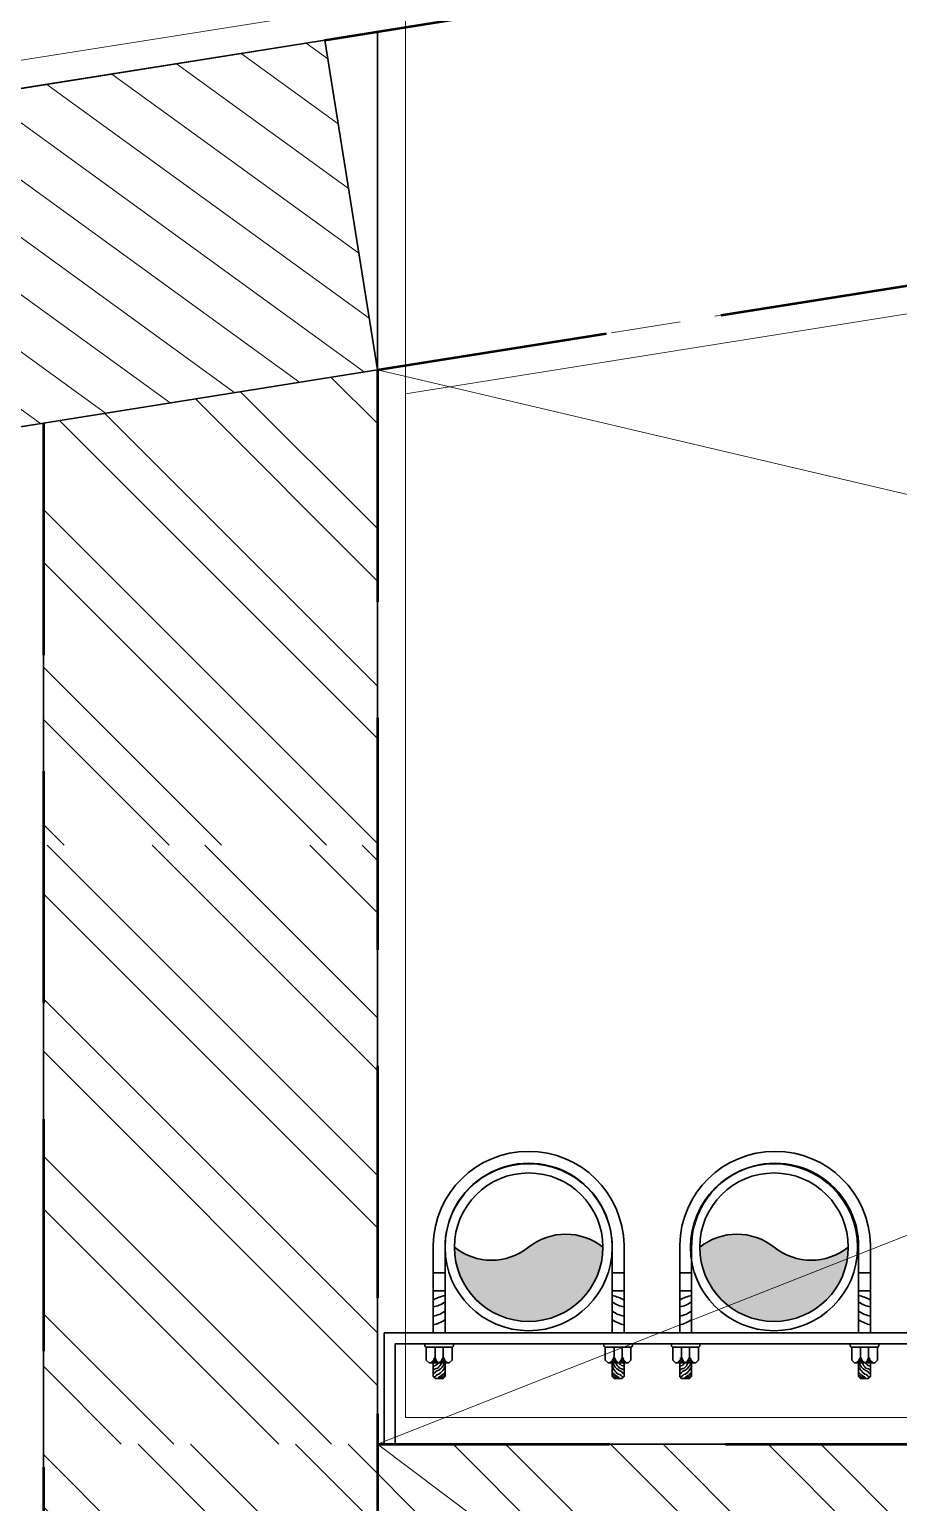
# Model space of a CAD drawing. Header units: inches. Extents: x -190799 to -189704, y -49100 to -46985.
# Drawn here: x -190244.49 to -190221.08, y -47127.94 to -47088.25 of the extents above; entities that cross this region are included whole.
import ezdxf

# ---------------------------------------------------------------- set-up
doc = ezdxf.new("R2010")
doc.units = ezdxf.units.IN
doc.header["$LTSCALE"] = 25
doc.header["$MEASUREMENT"] = 0
doc.linetypes.add('DASHED2', pattern=[0.375, 0.25, -0.125])
doc.layers.get('0').update_dxf_attribs({"lineweight": 0})
for name, color, linetype, lineweight in [('COLUMN', 1, 'Continuous', 30), ('COLUMNHATCH', 8, 'Continuous', 0), ('cross', 1, 'Continuous', 13), ('CWS', 180, 'Continuous', 18), ('elevation', 6, 'Continuous', 9), ('hidden', 7, 'DASHED2', 5), ('PLASTER LINE', 1, 'Continuous', 5), ('PP-BEAM', 104, 'DASHED2', 50), ('PP-WALL', 7, 'Continuous', 30), ('sechatch', 8, 'Continuous', 0), ('SH - ANGLE SUPPORT', 7, 'Continuous', 30), ('SH- SWP', 1, 'Continuous', 15)]:
    doc.layers.add(name, color=color, linetype=linetype, lineweight=lineweight)
doc.layers.add('SH- WWP', color=92, linetype='Continuous')
pattern_1 = [(315, (141.962397418858, -2979.542852115272), (2.121320343559643, 2.121320343559641), []), (315, (141.962397418858, -2980.957065675269), (2.121320343559643, 2.121320343559641), [])]

# ---------------------------------------------------------------- blocks, each defined once
blk = doc.blocks.new('*X19')
at = {"color": 0}
for p, q in [((113.6040440224238, 341.4692042597887), (113.7240518539459, 341.5892120913109)), ((113.7279130090329, 341.4162965511011), (114.3176786467903, 342.0060621888587)), ((113.8423566890578, 341.3539635358294), (114.318169125598, 341.8297759723697)), ((113.9481308900426, 341.2829610415177), (114.3186596044057, 341.6534897558808)), ((114.0456951115147, 341.2037485676931), (114.3191500832134, 341.4772035393918)), ((114.1352787081868, 341.1165554690687), (114.3196405620211, 341.3009173229029)), ((114.2169109186877, 341.0214109842728), (114.3201310408288, 341.1246311064139)), ((114.2904245531791, 340.9181479234677), (114.3206215196365, 340.948344889925))]:
    blk.add_line(p, q, dxfattribs=at)
blk = doc.blocks.new('swp')
at = {"layer": 'SH- SWP', "lineweight": 30}
h = blk.add_hatch(color=256, dxfattribs=at)
edge = h.paths.add_edge_path()
edge.add_ellipse((-188958.7646456869, -47122.30971005782), major_axis=(-1.131884257421873, -1.131884257421873), ratio=1, start_angle=186.3386170526238, end_angle=263.6613829461683)
edge.add_ellipse((-188957.7646456869, -47121.05978048204), major_axis=(1.414213562374951, -1.414213562374951), ratio=0.9999999999973742, start_angle=225.0000000015491, end_angle=405.0000000000753)
edge.add_ellipse((-188956.7646456869, -47119.80985090627), major_axis=(1.131884257421873, -1.131884257421873), ratio=1, start_angle=276.33861705314143, end_angle=353.66138294634084, ccw=False)
at = {"layer": 'SH - ANGLE SUPPORT'}
for p, q in [((-188960.3058235438, -47121.00095880224, -967.949206592016), (-188960.3058235437, -47123.36738671019, -967.949206592016)), ((-188960.3058235438, -47121.0010204016, -967.949206592016), (-188960.3058235438, -47123.36744830947, -967.949206592016)), ((-188959.9858235438, -47121.07673971012, -967.949206592016), (-188959.9858235438, -47123.36738671019, -967.949206592016)), ((-188959.9858235438, -47121.07680130948, -967.949206592016), (-188959.9858235438, -47123.36744830947, -967.949206592016)), ((-188955.4865579054, -47121.07673971012, -967.949206592016), (-188955.4865579054, -47123.36738671019, -967.949206592016)), ((-188955.4865579054, -47121.07680130948, -967.949206592016), (-188955.4865579054, -47123.36744830947, -967.949206592016)), ((-188955.1665579054, -47121.00095880224, -967.949206592016), (-188955.1665579055, -47123.36738671019, -967.949206592016)), ((-188955.1665579055, -47121.0010204016, -967.949206592016), (-188955.1665579055, -47123.36744830947, -967.949206592016)), ((-188960.3058235437, -47121.74960115671, -967.949206592016), (-188959.9858235438, -47121.74960115671, -967.949206592016)), ((-188960.3058235438, -47121.74960115671, -967.949206592016), (-188959.9858235438, -47121.74960115671, -967.949206592016)), ((-188960.3058235437, -47121.74966275608, -967.949206592016), (-188959.9858235438, -47121.74966275608, -967.949206592016)), ((-188960.3058235438, -47121.74966275608, -967.949206592016), (-188959.9858235438, -47121.74966275608, -967.949206592016)), ((-188955.1665579054, -47121.74960115671, -967.949206592016), (-188955.4865579054, -47121.74960115671, -967.949206592016)), ((-188955.1665579055, -47121.74966275608, -967.949206592016), (-188955.4865579054, -47121.74966275608, -967.949206592016)), ((-188959.976205301, -47122.23073078232, -967.949206592016), (-188960.296205301, -47122.23073078232, -967.949206592016)), ((-188959.976205301, -47122.23073078232, -967.949206592016), (-188960.296205301, -47122.23073078232, -967.949206592016)), ((-188959.976205301, -47122.23079238177, -967.949206592016), (-188960.296205301, -47122.23079238177, -967.949206592016)), ((-188959.9762053011, -47122.23079238177, -967.949206592016), (-188960.296205301, -47122.23079238177, -967.949206592016)), ((-188955.4961761482, -47122.23073078232, -967.949206592016), (-188955.1761761482, -47122.23073078232, -967.949206592016)), ((-188955.4961761482, -47122.23079238177, -967.949206592016), (-188955.1761761482, -47122.23079238177, -967.949206592016)), ((-188960.5294881825, -47123.66232684883, -967.949206592016), (-188960.5294881825, -47123.7227676136, -967.949206592016)), ((-188960.5294881824, -47123.6623884482, -967.949206592016), (-188960.5294881824, -47123.72282921299, -967.949206592016)), ((-188960.5294881825, -47123.7227676136, -967.949206592016), (-188960.4968016273, -47123.75545416883, -967.949206592016)), ((-188960.5294881824, -47123.72282921299, -967.949206592016), (-188960.4968016273, -47123.75551576819, -967.949206592016)), ((-188959.7948454601, -47123.75545416883, -967.949206592016), (-188960.4968016273, -47123.75545416883, -967.949206592016)), ((-188959.7948454602, -47123.75551576819, -967.949206592016), (-188960.4968016273, -47123.75551576819, -967.949206592016)), ((-188960.4922372544, -47123.76033668322, -967.949206592016), (-188960.4922372544, -47124.10285181814, -967.949206592016)), ((-188960.4922372545, -47123.76039828261, -967.949206592016), (-188960.4922372545, -47124.10291341748, -967.949206592016)), ((-188960.2536083502, -47123.75545416883, -967.949206592016), (-188960.2536083502, -47124.02564460531, -967.949206592016)), ((-188960.2536083502, -47123.75551576819, -967.949206592016), (-188960.2536083502, -47124.0257062047, -967.949206592016)), ((-188960.0383574193, -47124.02622438822, -967.949206592016), (-188960.0383574193, -47123.75545416883, -967.949206592016)), ((-188960.0383574193, -47124.02628598761, -967.949206592016), (-188960.0383574193, -47123.75551576819, -967.949206592016)), ((-188959.762158905, -47123.72276761371, -967.949206592016), (-188959.7997279746, -47123.76033668322, -967.949206592016)), ((-188959.7621589051, -47123.72282921299, -967.949206592016), (-188959.7997279746, -47123.76039828261, -967.949206592016)), ((-188959.7997279746, -47123.76033668322, -967.949206592016), (-188959.7997279746, -47124.10285181814, -967.949206592016)), ((-188959.7997279746, -47123.76039828261, -967.949206592016), (-188959.7997279746, -47124.10291341748, -967.949206592016)), ((-188959.762158905, -47123.66232684883, -967.949206592016), (-188959.762158905, -47123.72276761371, -967.949206592016)), ((-188959.7621589051, -47123.6623884482, -967.949206592016), (-188959.7621589051, -47123.72282921299, -967.949206592016)), ((-188955.7099927123, -47123.66232684883, -967.949206592016), (-188955.7099927123, -47123.72276761371, -967.949206592016)), ((-188955.7099927124, -47123.6623884482, -967.949206592016), (-188955.7099927124, -47123.72282921299, -967.949206592016)), ((-188955.7099927123, -47123.72276761371, -967.949206592016), (-188955.6724236428, -47123.76033668322, -967.949206592016)), ((-188955.7099927124, -47123.72282921299, -967.949206592016), (-188955.6724236429, -47123.76039828261, -967.949206592016)), ((-188955.6773061572, -47123.75545416883, -967.949206592016), (-188954.9753499901, -47123.75545416883, -967.949206592016)), ((-188955.6773061573, -47123.75551576819, -967.949206592016), (-188954.9753499901, -47123.75551576819, -967.949206592016)), ((-188955.6724236428, -47123.76033668322, -967.949206592016), (-188955.6724236428, -47124.10285181814, -967.949206592016)), ((-188955.6724236429, -47123.76039828261, -967.949206592016), (-188955.6724236429, -47124.10291341748, -967.949206592016)), ((-188955.4337941982, -47124.02622438822, -967.949206592016), (-188955.4337941982, -47123.75545416883, -967.949206592016)), ((-188955.4337941981, -47124.02628598761, -967.949206592016), (-188955.4337941981, -47123.75551576819, -967.949206592016)), ((-188955.2185432673, -47123.75545416883, -967.949206592016), (-188955.2185432673, -47124.02564460531, -967.949206592016)), ((-188955.2185432672, -47123.75551576819, -967.949206592016), (-188955.2185432672, -47124.0257062047, -967.949206592016)), ((-188954.9799143629, -47123.76033668322, -967.949206592016), (-188954.9799143629, -47124.10285181814, -967.949206592016)), ((-188954.979914363, -47123.76039828261, -967.949206592016), (-188954.979914363, -47124.10291341748, -967.949206592016)), ((-188954.942663435, -47123.7227676136, -967.949206592016), (-188954.9753499901, -47123.75545416883, -967.949206592016)), ((-188954.942663435, -47123.72282921299, -967.949206592016), (-188954.9753499901, -47123.75551576819, -967.949206592016)), ((-188954.942663435, -47123.66232684883, -967.949206592016), (-188954.942663435, -47123.7227676136, -967.949206592016)), ((-188954.942663435, -47123.6623884482, -967.949206592016), (-188954.942663435, -47123.72282921299, -967.949206592016)), ((-188960.4922372544, -47124.10285181814, -967.949206592016), (-188960.4177353984, -47124.17735367411, -967.949206592016)), ((-188960.4922372545, -47124.10291341748, -967.949206592016), (-188960.4177353985, -47124.1774152735, -967.949206592016)), ((-188959.8742298306, -47124.17735367411, -967.949206592016), (-188960.4177353984, -47124.17735367411, -967.949206592016)), ((-188959.8742298306, -47124.1774152735, -967.949206592016), (-188960.4177353985, -47124.1774152735, -967.949206592016)), ((-188960.3059826144, -47124.54101303493, -967.949206592016), (-188960.3059826144, -47124.17735367411, -967.949206592016)), ((-188960.3059826145, -47124.54107463427, -967.949206592016), (-188960.3059826145, -47124.1774152735, -967.949206592016)), ((-188959.9859826145, -47124.54097724173, -967.949206592016), (-188959.9859826145, -47124.17735367411, -967.949206592016)), ((-188959.9859826145, -47124.54103884101, -967.949206592016), (-188959.9859826145, -47124.1774152735, -967.949206592016)), ((-188959.7997279746, -47124.10285181814, -967.949206592016), (-188959.8742298306, -47124.17735367411, -967.949206592016)), ((-188959.7997279746, -47124.10291341748, -967.949206592016), (-188959.8742298306, -47124.1774152735, -967.949206592016)), ((-188955.6724236428, -47124.10285181814, -967.949206592016), (-188955.5979217868, -47124.17735367411, -967.949206592016)), ((-188955.6724236429, -47124.10291341748, -967.949206592016), (-188955.5979217868, -47124.1774152735, -967.949206592016)), ((-188955.5979217868, -47124.17735367411, -967.949206592016), (-188955.0544162189, -47124.17735367411, -967.949206592016)), ((-188955.5979217868, -47124.1774152735, -967.949206592016), (-188955.054416219, -47124.1774152735, -967.949206592016)), ((-188955.4861690029, -47124.54097724173, -967.949206592016), (-188955.4861690029, -47124.17735367411, -967.949206592016)), ((-188955.4861690029, -47124.54103884101, -967.949206592016), (-188955.4861690029, -47124.1774152735, -967.949206592016)), ((-188955.1661690029, -47124.54101303493, -967.949206592016), (-188955.1661690029, -47124.17735367411, -967.949206592016)), ((-188955.166169003, -47124.54107463427, -967.949206592016), (-188955.166169003, -47124.1774152735, -967.949206592016)), ((-188954.9799143629, -47124.10285181814, -967.949206592016), (-188955.0544162189, -47124.17735367411, -967.949206592016)), ((-188954.979914363, -47124.10291341748, -967.949206592016), (-188955.054416219, -47124.1774152735, -967.949206592016)), ((-188960.3060184077, -47124.54097724173, -967.949206592016), (-188960.2533956004, -47124.59360004903, -967.949206592016)), ((-188960.3060184077, -47124.54103884101, -967.949206592016), (-188960.2533956004, -47124.5936616484, -967.949206592016)), ((-188960.0386054218, -47124.59360004903, -967.949206592016), (-188960.2533956004, -47124.59360004903, -967.949206592016)), ((-188960.0386054219, -47124.5936616484, -967.949206592016), (-188960.2533956004, -47124.5936616484, -967.949206592016)), ((-188959.9859826145, -47124.54097724173, -967.949206592016), (-188960.0386054218, -47124.59360004903, -967.949206592016)), ((-188959.9859826145, -47124.54103884101, -967.949206592016), (-188960.0386054219, -47124.5936616484, -967.949206592016)), ((-188955.4861690029, -47124.54097724173, -967.949206592016), (-188955.4335461955, -47124.59360004903, -967.949206592016)), ((-188955.4861690029, -47124.54103884101, -967.949206592016), (-188955.4335461956, -47124.5936616484, -967.949206592016)), ((-188955.4335461955, -47124.59360004903, -967.949206592016), (-188955.218756017, -47124.59360004903, -967.949206592016)), ((-188955.4335461956, -47124.5936616484, -967.949206592016), (-188955.218756017, -47124.5936616484, -967.949206592016)), ((-188955.1661332096, -47124.54097724173, -967.949206592016), (-188955.218756017, -47124.59360004903, -967.949206592016)), ((-188955.1661332097, -47124.54103884101, -967.949206592016), (-188955.218756017, -47124.5936616484, -967.949206592016))]:
    blk.add_line(p, q, dxfattribs=at)
at = {"layer": 'SH - ANGLE SUPPORT', "lineweight": 30, "ltscale": 30}
for centre, radius, start, end in [((-188957.7361907245, -47121.04743988672, -967.949206592016), 2.570053173803593, 1.03628795968503, 178.963712040315), ((-188957.7361907246, -47121.0475014862, -967.949206592016), 2.570053173803593, 1.03628795969257, 178.9637120403074), ((-188957.7361907246, -47121.04738671312, -967.949206592016), 2.249999999973499, 359.1086964157475, 181.0351236707968), ((-188957.7361907247, -47121.04744831249, -967.949206592016), 2.249999999973499, 359.1086964157669, 181.0351236707817)]:
    blk.add_arc(centre, radius, start, end, dxfattribs=at)
at = {"layer": 'SH - ANGLE SUPPORT', "extrusion": (0, 0, -1)}
for centre, major_axis, ratio, start_param, end_param in [((-188960.4468390251, -47121.90446554011, -967.949206592016), (0.5499938548614107, -0.5499938548614107), 0.9999999996759106, 0.1632660788633934, 0.6092701062629294), ((-188960.4468390251, -47121.90446554011, -967.949206592016), (0.5499938548614107, -0.5499938548614107), 0.9999999996759106, 0.1632660788633934, 0.6092701062629294), ((-188960.4468390251, -47121.90452713938, -967.949206592016), (0.5499938548614107, -0.5499938548614107), 0.9999999996759106, 0.1632660789033545, 0.609270106295049), ((-188960.4468390252, -47121.90452713938, -967.949206592016), (0.5499938548614107, -0.5499938548614107), 0.9999999996759106, 0.1632660789433156, 0.6092701063457124), ((-188959.7660234053, -47123.39463167352, -967.949206592016), (0.7483036439644577, -0.7483036439644576), 0.9999999996438159, 3.391710507990375, 3.7229632479952), ((-188959.7660234054, -47123.39463167352, -967.949206592016), (0.7483036439644577, -0.7483036439644576), 0.9999999996438159, 3.391710507990375, 3.7229632479952), ((-188959.7660234053, -47123.3946932728, -967.949206592016), (0.7483036439644577, -0.7483036439644576), 0.9999999996438159, 3.391710508013618, 3.722963248063821), ((-188959.7660234054, -47123.3946932728, -967.949206592016), (0.7483036439644577, -0.7483036439644576), 0.9999999996438159, 3.391710508013618, 3.722963248025734), ((-188959.4377640972, -47123.31156215211, -967.949206592016), (0.6743739490639936, -0.6743739490639933), 0.9999995311078936, 3.304858807617673, 3.314800786566108), ((-188959.4377640974, -47123.31156215211, -967.949206592016), (0.6743739490639936, -0.6743739490639933), 0.9999995311078936, 3.304858807620154, 3.314800786596168), ((-188959.4377640973, -47123.31162375151, -967.949206592016), (0.6743739490639936, -0.6743739490639933), 0.9999995311078936, 3.304858807740596, 3.314800786694237), ((-188959.4377640973, -47123.31162375151, -967.949206592016), (0.6743739490639936, -0.6743739490639933), 0.9999995311078936, 3.304858807740596, 3.314800786694237), ((-188960.4468390251, -47122.15260376839, -967.949206592016), (0.5499938548614107, -0.5499938548614107), 0.9999999996759106, 0.1632660788633934, 0.6092701062629294), ((-188960.4468390251, -47122.15260376839, -967.949206592016), (0.5499938548614107, -0.5499938548614107), 0.9999999996759106, 0.1632660788633934, 0.6092701062629294), ((-188960.4468390251, -47122.15266536779, -967.949206592016), (0.5499938548614107, -0.5499938548614107), 0.9999999996759106, 0.1632660789003135, 0.6092701062843424), ((-188960.4468390252, -47122.15266536779, -967.949206592016), (0.5499938548614107, -0.5499938548614107), 0.9999999996759106, 0.1632660789003135, 0.6092701063150274), ((-188960.4468390251, -47122.38419913602, -967.949206592016), (0.5499938549968599, 0.5499938549968602), 0.9999999998192924, 1.734062405639007, 2.180066432908677), ((-188960.4468390251, -47122.38419913602, -967.949206592016), (0.5499938549968599, 0.5499938549968602), 0.9999999998192924, 1.734062405639007, 2.180066432908677), ((-188960.4468390251, -47122.3842607353, -967.949206592016), (0.5499938549968599, 0.5499938549968602), 0.9999999998192924, 1.734062405678968, 2.180066432825894), ((-188960.4468390252, -47122.3842607353, -967.949206592016), (0.5499938549968599, 0.5499938549968602), 0.9999999998192924, 1.734062405562126, 2.180066432764524), ((-188959.4377640972, -47123.55970038052, -967.949206592016), (0.6743742929851421, 0.6743742929851421), 0.9999995182274332, 4.875654981974916, 4.885596952011176), ((-188959.4377640974, -47123.55970038052, -967.949206592016), (0.6743742929851421, 0.6743742929851421), 0.9999995182274332, 4.875654981944805, 4.885596952079185), ((-188959.4377640973, -47123.55976197991, -967.949206592016), (0.6743742929851421, 0.6743742929851421), 0.9999995182274332, 4.875654981974916, 4.885596952011176), ((-188959.4377640973, -47123.55976197991, -967.949206592016), (0.6743742929851421, 0.6743742929851421), 0.9999995182274332, 4.875654981974916, 4.885596952011176), ((-188959.4377640972, -47123.79129574812, -967.949206592016), (0.6743742929851421, 0.6743742929851421), 0.9999995182274332, 4.875654981979875, 4.885596952016435), ((-188959.4377640974, -47123.79129574812, -967.949206592016), (0.6743742929851421, 0.6743742929851421), 0.9999995182274332, 4.875654981949765, 4.885596952081814), ((-188959.4377640973, -47123.79135734739, -967.949206592016), (0.6743742929851421, 0.6743742929851421), 0.9999995182274332, 4.875654981977395, 4.885596952041236), ((-188959.4377640973, -47123.79135734739, -967.949206592016), (0.6743742929851421, 0.6743742929851421), 0.9999995182274332, 4.875654981977395, 4.885596952041236), ((-188955.6831107505, -47123.95348806673, -967.949206592016), (0.1836427452739943, 0.1836427452739944), 0.9999999999368012, 1.061026314357026, 1.819612572189451), ((-188955.6831107505, -47123.95354966607, -967.949206592016), (0.1836427452739943, 0.1836427452739944), 0.9999999999368012, 1.061026314497972, 1.819612572325659), ((-188955.0657817707, -47124.10154468252, -967.949206592016), (0.32020012842279, 0.3202001284227902), 0.9999999999894763, 2.954778906577122, 3.562597790696368), ((-188955.0657817708, -47124.10160628197, -967.949206592016), (0.32020012842279, 0.3202001284227902), 0.9999999999894763, 2.954778906683788, 3.562597790614507), ((-188955.0590031926, -47124.00436458082, -967.949206592016), (0.3174102309503291, 0.3174102309503292), 0.9999999999057578, 2.957247137306495, 3.531377346248949), ((-188955.0590031927, -47124.00442618018, -967.949206592016), (0.3174102309503291, 0.3174102309503292), 0.9999999999057578, 2.957247137262742, 3.531377346129004), ((-188955.1832964342, -47123.95348806673, -967.949206592016), (0.1836427452988981, -0.1836427452988981), 0.9999999997967158, 1.317026384605051, 2.080566339216231), ((-188955.1832964343, -47123.95354966607, -967.949206592016), (0.1836427452988981, -0.1836427452988981), 0.9999999997967158, 1.317026384605051, 2.080566339319822), ((-188955.0571576472, -47124.04943386192, -967.949206592016), (0.2498462547944095, 0.2498462547944096), 0.9999999997529783, 3.071035399996657, 3.556541279240993), ((-188955.0571576472, -47124.04949546128, -967.949206592016), (0.2498462547944095, 0.2498462547944096), 0.9999999997529783, 3.071035399996657, 3.556541279278682), ((-188954.9661365103, -47123.80572951943, -967.949206592016), (0.3609602734330845, -0.3609602734330845), 0.9999999985248337, 1.329768372036687, 1.540798847705387), ((-188954.9661365104, -47123.80579111876, -967.949206592016), (0.3609602734330845, -0.3609602734330845), 0.9999999985248337, 1.329768372147417, 1.540798847878059), ((-188955.4397761233, -47123.99591065981, -967.949206592016), (0.1574100662167231, -0.1574100662167231), 0.9999999999492625, -0.6581166820825466, 0.1674448601498328), ((-188955.4397761233, -47123.9959722592, -967.949206592016), (0.1574100662167231, -0.1574100662167231), 0.9999999999492625, -0.658116682002583, 0.1674448601280432), ((-188955.276298653, -47124.47928326431, -967.949206592016), (0.1705916076496874, 0.1705916076496874), 0.999999999760294, 5.688778807222417, 5.971833700054205), ((-188955.2762986531, -47124.47934486371, -967.949206592016), (0.1705916076496874, 0.1705916076496874), 0.999999999760294, 5.6887788070725, 5.971833700054205), ((-188954.9690582983, -47123.95348806673, -967.949206592016), (0.1836427452739944, -0.1836427452739943), 0.9999999999368008, 1.321980081508954, 2.080566339232767), ((-188954.9690582983, -47123.95354966607, -967.949206592016), (0.1836427452739944, -0.1836427452739943), 0.9999999999368008, 1.32198008156326, 2.080566339221213), ((-188955.0884292144, -47124.105037228, -967.949206592016), (0.3609602731301515, -0.3609602731301514), 0.9999999993591624, 1.329768371843753, 1.678717008358492), ((-188955.0884292145, -47124.10509882739, -967.949206592016), (0.3609602731301515, -0.3609602731301514), 0.9999999993591624, 1.329768371843753, 1.678717008352351), ((-188955.1117361235, -47124.14390854482, -967.949206592016), (0.3609602733034912, -0.3609602733034912), 0.9999999989039782, 1.329768372031848, 1.608853964562355), ((-188955.1117361235, -47124.14397014421, -967.949206592016), (0.3609602733034912, -0.3609602733034912), 0.9999999989039782, 1.329768371962874, 1.608853964476897), ((-188955.4218982662, -47124.81746228973, -967.949206592016), (0.1705916081115296, -0.1705916081115296), 0.999999998305713, 4.117982481218434, 4.309006795710234), ((-188955.4218982663, -47124.8175238891, -967.949206592016), (0.1705916081115296, -0.1705916081115296), 0.999999998305713, 4.117982481368351, 4.309006795654756), ((-188955.3867217635, -47124.63547481725, -967.949206592016), (0.0704988428573968, 0.0704988428573968), 0.9999999987001688, 5.84502344743771, 6.635131608004279), ((-188955.3867217635, -47124.6355364167, -967.949206592016), (0.0704988428573968, 0.0704988428573968), 0.9999999987001688, 5.845023447561561, 6.635131607903649), ((-188955.364410119, -47124.66127218533, -967.949206592016), (0.1348098848379323, -0.1348098848379323), 0.9999999999832394, 4.157022774644297, 5.034816392460339), ((-188955.364410119, -47124.66133378472, -967.949206592016), (0.1348098848379323, -0.1348098848379323), 0.9999999999832394, 4.15702277477401, 5.034816392605128), ((-188955.3562999291, -47124.55963857102, -967.949206592016), (0.1344147606365146, 0.1344147606365146), 0.999999999943205, 5.728383428916015, 6.607487426836458), ((-188955.3562999291, -47124.55970017039, -967.949206592016), (0.1344147606365146, 0.1344147606365146), 0.999999999943205, 5.728383428494432, 6.607487426424862), ((-188955.334566092, -47124.55313844312, -967.949206592016), (0.1705916076887823, 0.1705916076887825), 0.9999999996600238, 5.688778807093536, 6.270402491376283), ((-188955.334566092, -47124.55320004249, -967.949206592016), (0.1705916076887823, 0.1705916076887825), 0.9999999996600238, 5.688778807161095, 6.270402491436597)]:
    blk.add_ellipse(centre, major_axis=major_axis, ratio=ratio, start_param=start_param, end_param=end_param, dxfattribs=at)
at = {"layer": 'SH - ANGLE SUPPORT'}
for centre, major_axis, ratio, start_param, end_param in [((-188955.7063580438, -47123.39463167352, -967.949206592016), (-0.7483036439644577, -0.7483036439644576), 0.9999999996438159, 3.391710508000295, 3.722963248052329), ((-188955.7063580439, -47123.3946932728, -967.949206592016), (-0.7483036439644577, -0.7483036439644576), 0.9999999996438159, 3.391710507986972, 3.722963248002751), ((-188956.0346173519, -47123.31156215211, -967.949206592016), (-0.6743739490639936, -0.6743739490639933), 0.9999995311078936, 3.3048588076678, 3.314800786634117), ((-188956.0346173519, -47123.31162375151, -967.949206592016), (-0.6743739490639936, -0.6743739490639933), 0.9999995311078936, 3.304858807697911, 3.314800786649147), ((-188955.0255424241, -47121.90446554011, -967.949206592016), (-0.5499938548614107, -0.5499938548614107), 0.9999999996759106, 0.1632660788603524, 0.609270106273636), ((-188955.0255424241, -47121.90452713938, -967.949206592016), (-0.5499938548614107, -0.5499938548614107), 0.9999999996759106, 0.1632660789218146, 0.609270106282908), ((-188956.0346173519, -47123.55970038052, -967.949206592016), (-0.6743742929851421, 0.6743742929851421), 0.9999995182274332, 4.87565498195986, 4.885596952011176), ((-188956.0346173519, -47123.55976197991, -967.949206592016), (-0.6743742929851421, 0.6743742929851421), 0.9999995182274332, 4.87565498195986, 4.885596952011176), ((-188956.0346173519, -47123.79129574812, -967.949206592016), (-0.6743742929851421, 0.6743742929851421), 0.9999995182274332, 4.87565498196482, 4.885596952001405), ((-188956.0346173519, -47123.79135734739, -967.949206592016), (-0.6743742929851421, 0.6743742929851421), 0.9999995182274332, 4.875654981979875, 4.885596952016435), ((-188955.0255424241, -47122.15260376839, -967.949206592016), (-0.5499938548614107, -0.5499938548614107), 0.9999999996759106, 0.1632660789094365, 0.609270106295049), ((-188955.0255424241, -47122.15266536779, -967.949206592016), (-0.5499938548614107, -0.5499938548614107), 0.9999999996759106, 0.1632660788911906, 0.6092701062001249), ((-188955.0255424241, -47122.38419913602, -967.949206592016), (-0.5499938549968599, 0.5499938549968602), 0.9999999998192924, 1.734062405635966, 2.180066432877992), ((-188955.0255424241, -47122.3842607353, -967.949206592016), (-0.5499938549968599, 0.5499938549968602), 0.9999999998192924, 1.734062405586668, 2.180066432779867), ((-188960.503093319, -47123.95348806673, -967.949206592016), (-0.1836427452739944, -0.1836427452739943), 0.9999999999368008, 1.321980081481358, 2.080566339232767), ((-188960.5030933191, -47123.95354966607, -967.949206592016), (-0.1836427452739944, -0.1836427452739943), 0.9999999999368008, 1.321980081508954, 2.080566339373712), ((-188960.1958529643, -47124.47928326431, -967.949206592016), (-0.1705916076496874, 0.1705916076496874), 0.999999999760294, 5.688778807473671, 5.971833700054205), ((-188960.1958529644, -47124.47934486371, -967.949206592016), (-0.1705916076496874, 0.1705916076496874), 0.999999999760294, 5.688778807373726, 5.971833700054205), ((-188960.0323754941, -47123.99591065981, -967.949206592016), (-0.1574100662167231, -0.1574100662167231), 0.9999999999492625, -0.6581166820425643, 0.1674448601280432), ((-188960.0323754941, -47123.9959722592, -967.949206592016), (-0.1574100662167231, -0.1574100662167231), 0.9999999999492625, -0.6581166818591688, 0.1674448604076515), ((-188960.506015107, -47123.80572951943, -967.949206592016), (-0.3609602734330845, -0.3609602734330845), 0.9999999985248337, 1.329768372036687, 1.540798847705387), ((-188960.5060151071, -47123.80579111876, -967.949206592016), (-0.3609602734330845, -0.3609602734330845), 0.9999999985248337, 1.329768372147417, 1.540798847760664), ((-188960.4149939702, -47124.04943386192, -967.949206592016), (-0.2498462547944095, 0.2498462547944096), 0.9999999997529783, 3.07103540007882, 3.556541279311888), ((-188960.4149939702, -47124.04949546128, -967.949206592016), (-0.2498462547944095, 0.2498462547944096), 0.9999999997529783, 3.071035400075917, 3.556541279295285), ((-188960.4131484249, -47124.00436458082, -967.949206592016), (-0.3174102309503291, 0.3174102309503292), 0.9999999999057578, 2.957247137408043, 3.531377346261267), ((-188960.4131484248, -47124.00442618018, -967.949206592016), (-0.3174102309503291, 0.3174102309503292), 0.9999999999057578, 2.957247137274627, 3.531377346261267), ((-188960.2888551831, -47123.95348806673, -967.949206592016), (-0.1836427452988981, -0.1836427452988981), 0.9999999997967158, 1.317026384374037, 2.0805663391731), ((-188960.2888551832, -47123.95354966607, -967.949206592016), (-0.1836427452988981, -0.1836427452988981), 0.9999999997967158, 1.317026384605051, 2.080566339243572), ((-188960.4063698466, -47124.10154468252, -967.949206592016), (-0.32020012842279, 0.3202001284227902), 0.9999999999894763, 2.954778906754643, 3.562597790696368), ((-188960.4063698467, -47124.10160628197, -967.949206592016), (-0.32020012842279, 0.3202001284227902), 0.9999999999894763, 2.954778906571153, 3.56259779059831), ((-188959.7890408669, -47123.95348806673, -967.949206592016), (-0.1836427452739943, 0.1836427452739944), 0.9999999999368012, 1.06102631441171, 1.819612572189451), ((-188959.7890408669, -47123.95354966607, -967.949206592016), (-0.1836427452739943, 0.1836427452739944), 0.9999999999368012, 1.061026314552656, 1.819612572298063), ((-188960.1375855254, -47124.55313844312, -967.949206592016), (-0.1705916076887824, 0.1705916076887824), 0.9999999996600238, 5.68877880722726, 6.270402491618308), ((-188960.1375855254, -47124.55320004249, -967.949206592016), (-0.1705916076887824, 0.1705916076887824), 0.9999999996600238, 5.688778807161095, 6.270402491376283), ((-188960.1158516883, -47124.55963857102, -967.949206592016), (-0.1344147606365146, 0.1344147606365146), 0.999999999943205, 5.728383428640154, 6.607487426642547), ((-188960.1158516883, -47124.55970017039, -967.949206592016), (-0.1344147606365146, 0.1344147606365146), 0.999999999943205, 5.72838342915155, 6.607487426812064), ((-188960.1077414984, -47124.66127218533, -967.949206592016), (-0.1348098848379323, -0.1348098848379323), 0.9999999999832394, 4.157022774693521, 5.034816392629314), ((-188960.1077414985, -47124.66133378472, -967.949206592016), (-0.1348098848379323, -0.1348098848379323), 0.9999999999832394, 4.15702277447434, 5.034816392484525), ((-188960.0854298538, -47124.63547481725, -967.949206592016), (-0.0704988428573968, 0.0704988428573968), 0.9999999987001688, 5.845023447367468, 6.635131607766639), ((-188960.0854298539, -47124.6355364167, -967.949206592016), (-0.0704988428573968, 0.0704988428573968), 0.9999999987001688, 5.845023447367468, 6.635131608264364), ((-188960.0502533511, -47124.81746228973, -967.949206592016), (-0.1705916081115296, -0.1705916081115296), 0.999999998305713, 4.117982481619605, 4.309006796026848), ((-188960.0502533512, -47124.8175238891, -967.949206592016), (-0.1705916081115296, -0.1705916081115296), 0.999999998305713, 4.117982481352158, 4.309006795915894), ((-188960.3837224029, -47124.105037228, -967.949206592016), (-0.3609602731301515, -0.3609602731301514), 0.9999999993591624, 1.329768371871435, 1.678717008386833), ((-188960.383722403, -47124.10509882739, -967.949206592016), (-0.3609602731301515, -0.3609602731301514), 0.9999999993591624, 1.329768371822875, 1.678717008392974), ((-188960.360415494, -47124.14390854482, -967.949206592016), (-0.3609602733034912, -0.3609602733034912), 0.9999999989039782, 1.329768372066336, 1.608853964560186), ((-188960.3604154939, -47124.14397014421, -967.949206592016), (-0.3609602733034912, -0.3609602733034912), 0.9999999989039782, 1.32976837183807, 1.608853964332298)]:
    blk.add_ellipse(centre, major_axis=major_axis, ratio=ratio, start_param=start_param, end_param=end_param, dxfattribs=at)
at = {"layer": 'SH- SWP', "lineweight": 30}
for radius in [2.25, 2]:
    blk.add_circle((-188957.7646456869, -47121.05978048204, -967.949206592016), radius, dxfattribs=at)
for centre, start, end in [((-188958.7646456869, -47122.30971005782, -967.949206592016), 51.33861705367175, 128.6613829463282), ((-188956.7646456869, -47119.80985090627, -967.949206592016), 231.3386170536718, 308.6613829463283)]:
    blk.add_arc(centre, 1.600726067880088, start, end, dxfattribs=at)
at = {"layer": 'SH - ANGLE SUPPORT', "extrusion": (0, 0, -1)}
for p, xscale, yscale, zscale, rotation in [((188896.6729534204, -47102.88456624403, 967.949206592016), 0.1862546400225255, 0.1862546400225255, -0.1862546400003328, 270), ((188896.6729534205, -47102.88462784339, 967.949206592016), 0.1862546400225255, 0.1862546400225255, -0.1862546400225255, 270), ((188896.4051932095, -47102.88514602691, 967.949206592016), 0.1862546400225255, 0.1862546400225255, -0.1862546400003328, 270), ((188896.4051932095, -47102.88520762627, 967.949206592016), 0.1862546400225255, 0.1862546400225255, -0.1862546400225255, 270), ((189019.0669584078, -47102.88514602691, 967.949206592016), -0.1862546400225255, 0.1862546399643179, -0.1862546400225255, 89.99999999999997), ((189019.0669584079, -47102.88520762627, 967.949206592016), -0.1862546400225255, 0.1862546400225255, -0.1862546400225255, 90), ((189018.7991981969, -47102.88456624403, 967.949206592016), -0.1862546400225255, 0.1862546399643179, -0.1862546400225255, 89.99999999999997), ((189018.799198197, -47102.88462784339, 967.949206592016), -0.1862546400225255, 0.1862546400225255, -0.1862546400225255, 90)]:
    blk.add_blockref('*X19', p, dxfattribs=dict(at, xscale=xscale, yscale=yscale, zscale=zscale, rotation=rotation))
blk = doc.blocks.new('wwp')
at = {"layer": 'SH- WWP', "lineweight": 30}
h = blk.add_hatch(color=256, dxfattribs=at)
edge = h.paths.add_edge_path()
edge.add_ellipse((-188963.3754563629, -47122.30950436633), major_axis=(1.131884257421873, -1.131884257421873), ratio=1, start_angle=96.33861705337148, end_angle=173.6613829472612, ccw=False)
edge.add_ellipse((-188964.3754563629, -47121.05957479056), major_axis=(-1.414213562374951, -1.414213562374951), ratio=0.9999999999973742, start_angle=-44.99999999948568, end_angle=134.9999999993352, ccw=False)
edge.add_ellipse((-188965.3754563629, -47119.80964521479), major_axis=(-1.131884257421873, -1.131884257421873), ratio=1, start_angle=6.338617053256482, end_angle=83.6613829472612)
at = {"layer": 'SH - ANGLE SUPPORT'}
for p, q in [((-188966.945100589, -47121.00102040143, -967.949206592016), (-188966.9451005889, -47123.36744830938, -967.949206592016)), ((-188966.625100589, -47121.0768013093, -967.949206592016), (-188966.625100589, -47123.36744830938, -967.949206592016)), ((-188962.1258349506, -47121.0768013093, -967.949206592016), (-188962.1258349506, -47123.36744830938, -967.949206592016)), ((-188961.8058349506, -47121.00102040143, -967.949206592016), (-188961.8058349507, -47123.36744830938, -967.949206592016)), ((-188966.9451005889, -47121.7496627559, -967.949206592016), (-188966.625100589, -47121.7496627559, -967.949206592016)), ((-188966.945100589, -47121.7496627559, -967.949206592016), (-188966.625100589, -47121.7496627559, -967.949206592016)), ((-188961.8058349506, -47121.7496627559, -967.949206592016), (-188962.1258349506, -47121.7496627559, -967.949206592016)), ((-188966.6154823462, -47122.23079238151, -967.949206592016), (-188966.9354823462, -47122.23079238151, -967.949206592016)), ((-188966.6154823462, -47122.23079238151, -967.949206592016), (-188966.9354823462, -47122.23079238151, -967.949206592016)), ((-188962.1354531934, -47122.23079238151, -967.949206592016), (-188961.8154531934, -47122.23079238151, -967.949206592016)), ((-188967.1687652276, -47123.66238844802, -967.949206592016), (-188967.1687652276, -47123.72282921278, -967.949206592016)), ((-188967.1687652276, -47123.72282921278, -967.949206592016), (-188967.1360786725, -47123.75551576802, -967.949206592016)), ((-188966.4341225053, -47123.75551576802, -967.949206592016), (-188967.1360786725, -47123.75551576802, -967.949206592016)), ((-188967.1315142996, -47123.76039828241, -967.949206592016), (-188967.1315142996, -47124.10291341733, -967.949206592016)), ((-188966.8928853954, -47123.75551576802, -967.949206592016), (-188966.8928853954, -47124.0257062045, -967.949206592016)), ((-188966.6776344645, -47124.02628598741, -967.949206592016), (-188966.6776344645, -47123.75551576802, -967.949206592016)), ((-188966.4014359502, -47123.7228292129, -967.949206592016), (-188966.4390050198, -47123.76039828241, -967.949206592016)), ((-188966.4390050198, -47123.76039828241, -967.949206592016), (-188966.4390050198, -47124.10291341733, -967.949206592016)), ((-188966.4014359502, -47123.66238844802, -967.949206592016), (-188966.4014359502, -47123.7228292129, -967.949206592016)), ((-188962.3492697575, -47123.66238844802, -967.949206592016), (-188962.3492697575, -47123.7228292129, -967.949206592016)), ((-188962.3492697575, -47123.7228292129, -967.949206592016), (-188962.311700688, -47123.76039828241, -967.949206592016)), ((-188962.3165832024, -47123.75551576802, -967.949206592016), (-188961.6146270353, -47123.75551576802, -967.949206592016)), ((-188962.311700688, -47123.76039828241, -967.949206592016), (-188962.311700688, -47124.10291341733, -967.949206592016)), ((-188962.0730712433, -47124.02628598741, -967.949206592016), (-188962.0730712433, -47123.75551576802, -967.949206592016)), ((-188961.8578203124, -47123.75551576802, -967.949206592016), (-188961.8578203124, -47124.0257062045, -967.949206592016)), ((-188961.6191914081, -47123.76039828241, -967.949206592016), (-188961.6191914081, -47124.10291341733, -967.949206592016)), ((-188961.5819404802, -47123.72282921278, -967.949206592016), (-188961.6146270353, -47123.75551576802, -967.949206592016)), ((-188961.5819404802, -47123.66238844802, -967.949206592016), (-188961.5819404802, -47123.72282921278, -967.949206592016)), ((-188967.1315142996, -47124.10291341733, -967.949206592016), (-188967.0570124436, -47124.1774152733, -967.949206592016)), ((-188966.5135068758, -47124.1774152733, -967.949206592016), (-188967.0570124436, -47124.1774152733, -967.949206592016)), ((-188966.9452596596, -47124.54107463412, -967.949206592016), (-188966.9452596596, -47124.1774152733, -967.949206592016)), ((-188966.6252596597, -47124.54103884092, -967.949206592016), (-188966.6252596597, -47124.1774152733, -967.949206592016)), ((-188966.4390050198, -47124.10291341733, -967.949206592016), (-188966.5135068758, -47124.1774152733, -967.949206592016)), ((-188962.311700688, -47124.10291341733, -967.949206592016), (-188962.237198832, -47124.1774152733, -967.949206592016)), ((-188962.237198832, -47124.1774152733, -967.949206592016), (-188961.6936932641, -47124.1774152733, -967.949206592016)), ((-188962.1254460481, -47124.54103884092, -967.949206592016), (-188962.1254460481, -47124.1774152733, -967.949206592016)), ((-188961.8054460481, -47124.54107463412, -967.949206592016), (-188961.8054460481, -47124.1774152733, -967.949206592016)), ((-188961.6191914081, -47124.10291341733, -967.949206592016), (-188961.6936932641, -47124.1774152733, -967.949206592016)), ((-188966.9452954529, -47124.54103884092, -967.949206592016), (-188966.8926726456, -47124.59366164822, -967.949206592016)), ((-188966.677882467, -47124.59366164822, -967.949206592016), (-188966.8926726456, -47124.59366164822, -967.949206592016)), ((-188966.6252596597, -47124.54103884092, -967.949206592016), (-188966.677882467, -47124.59366164822, -967.949206592016)), ((-188962.1254460481, -47124.54103884092, -967.949206592016), (-188962.0728232407, -47124.59366164822, -967.949206592016)), ((-188962.0728232407, -47124.59366164822, -967.949206592016), (-188961.8580330622, -47124.59366164822, -967.949206592016)), ((-188961.8054102548, -47124.54103884092, -967.949206592016), (-188961.8580330622, -47124.59366164822, -967.949206592016))]:
    blk.add_line(p, q, dxfattribs=at)
at = {"layer": 'SH - ANGLE SUPPORT', "lineweight": 30, "ltscale": 30}
for centre, radius, start, end in [((-188964.3754677697, -47121.04750148591, -967.949206592016), 2.570053173803593, 1.03628795968503, 178.963712040315), ((-188964.3754677698, -47121.04744831231, -967.949206592016), 2.249999999973499, 359.1086964157475, 181.0351236707968)]:
    blk.add_arc(centre, radius, start, end, dxfattribs=at)
at = {"layer": 'SH - ANGLE SUPPORT', "extrusion": (0, 0, -1)}
for centre, major_axis, ratio, start_param, end_param in [((-188967.0861160703, -47121.9045271393, -967.949206592016), (0.5499938548614107, -0.5499938548614107), 0.9999999996759106, 0.1632660788664343, 0.609270106273636), ((-188967.0861160703, -47121.9045271393, -967.949206592016), (0.5499938548614107, -0.5499938548614107), 0.9999999996759106, 0.1632660788664343, 0.609270106273636), ((-188966.4053004505, -47123.39469327271, -967.949206592016), (0.7483036439644577, -0.7483036439644576), 0.9999999996438159, 3.391710508017021, 3.722963248071372), ((-188966.4053004506, -47123.39469327271, -967.949206592016), (0.7483036439644577, -0.7483036439644576), 0.9999999996438159, 3.391710507990375, 3.722963248033285), ((-188966.0770411424, -47123.3116237513, -967.949206592016), (0.6743739490639936, -0.6743739490639933), 0.9999995311078936, 3.304858807710485, 3.314800786631487), ((-188966.0770411425, -47123.3116237513, -967.949206592016), (0.6743739490639936, -0.6743739490639933), 0.9999995311078936, 3.304858807652745, 3.314800786631487), ((-188967.0861160703, -47122.15266536758, -967.949206592016), (0.5499938548614107, -0.5499938548614107), 0.9999999996759106, 0.1632660789402746, 0.609270106273636), ((-188967.0861160703, -47122.15266536758, -967.949206592016), (0.5499938548614107, -0.5499938548614107), 0.9999999996759106, 0.1632660789402746, 0.609270106273636), ((-188967.0861160703, -47122.38426073521, -967.949206592016), (0.5499938549968599, 0.5499938549968602), 0.9999999998192924, 1.734062405639007, 2.180066432960775), ((-188967.0861160703, -47122.38426073521, -967.949206592016), (0.5499938549968599, 0.5499938549968602), 0.9999999998192924, 1.734062405639007, 2.180066432960775), ((-188966.0770411424, -47123.5597619797, -967.949206592016), (0.6743742929851421, 0.6743742929851421), 0.9999995182274332, 4.875654982009986, 4.885596952081814), ((-188966.0770411425, -47123.5597619797, -967.949206592016), (0.6743742929851421, 0.6743742929851421), 0.9999995182274332, 4.875654981979875, 4.885596952051754), ((-188966.0770411424, -47123.79135734731, -967.949206592016), (0.6743742929851421, 0.6743742929851421), 0.9999995182274332, 4.875654982007505, 4.885596952079185), ((-188966.0770411425, -47123.79135734731, -967.949206592016), (0.6743742929851421, 0.6743742929851421), 0.9999995182274332, 4.875654981952245, 4.885596952019065), ((-188962.3223877957, -47123.95354966592, -967.949206592016), (0.1836427452739943, 0.1836427452739944), 0.9999999999368012, 1.061026314357026, 1.819612571944631), ((-188961.7050588159, -47124.10160628171, -967.949206592016), (0.32020012842279, 0.3202001284227902), 0.9999999999894763, 2.954778906754643, 3.562597790696368), ((-188961.6982802378, -47124.00442618001, -967.949206592016), (0.3174102309503291, 0.3174102309503292), 0.9999999999057578, 2.957247137274627, 3.531377346273586), ((-188961.8225734794, -47123.95354966592, -967.949206592016), (0.1836427452988981, -0.1836427452988981), 0.9999999997967158, 1.317026384795895, 2.080566339265138), ((-188961.6964346924, -47124.04949546111, -967.949206592016), (0.2498462547944095, 0.2498462547944096), 0.9999999997529783, 3.071035400084627, 3.556541279245475), ((-188961.6054135555, -47123.80579111862, -967.949206592016), (0.3609602734330845, -0.3609602734330845), 0.9999999985248337, 1.329768372036687, 1.540798847705387), ((-188962.0790531685, -47123.995972259, -967.949206592016), (0.1574100662167231, -0.1574100662167231), 0.9999999999492625, -0.6581166820825466, 0.1674448598593292), ((-188961.9155756982, -47124.4793448635, -967.949206592016), (0.1705916076496874, 0.1705916076496874), 0.999999999760294, 5.688778807289975, 5.971833700054205), ((-188961.6083353435, -47123.95354966592, -967.949206592016), (0.1836427452739944, -0.1836427452739943), 0.9999999999368008, 1.321980081508954, 2.080566339232767), ((-188961.7277062596, -47124.10509882719, -967.949206592016), (0.3609602731301515, -0.3609602731301514), 0.9999999993591624, 1.329768371843753, 1.678717008352351), ((-188961.7510131687, -47124.14397014401, -967.949206592016), (0.3609602733034912, -0.3609602733034912), 0.9999999989039782, 1.329768371948801, 1.608853964533869), ((-188962.0611753114, -47124.81752388892, -967.949206592016), (0.1705916081115296, -0.1705916081115296), 0.999999998305713, 4.117982481418323, 4.309006795710234), ((-188962.0259988087, -47124.63553641643, -967.949206592016), (0.0704988428573968, 0.0704988428573968), 0.9999999987001688, 5.845023447041205, 6.635131607456239), ((-188962.0036871641, -47124.66133378452, -967.949206592016), (0.1348098848379323, -0.1348098848379323), 0.9999999999832394, 4.157022774693521, 5.034816392605128), ((-188961.9955769743, -47124.55970017021, -967.949206592016), (0.1344147606365146, 0.1344147606365146), 0.999999999943205, 5.728383429126805, 6.607487426836458), ((-188961.9738431372, -47124.55320004231, -967.949206592016), (0.1705916076887823, 0.1705916076887825), 0.9999999996600238, 5.688778807193481, 6.270402491376283)]:
    blk.add_ellipse(centre, major_axis=major_axis, ratio=ratio, start_param=start_param, end_param=end_param, dxfattribs=at)
at = {"layer": 'SH - ANGLE SUPPORT'}
for centre, major_axis, ratio, start_param, end_param in [((-188962.345635089, -47123.39469327271, -967.949206592016), (-0.7483036439644577, -0.7483036439644576), 0.9999999996438159, 3.391710508020425, 3.722963248078924), ((-188962.6738943971, -47123.3116237513, -967.949206592016), (-0.6743739490639936, -0.6743739490639933), 0.9999995311078936, 3.304858807697911, 3.314800786619087), ((-188961.6648194693, -47121.9045271393, -967.949206592016), (-0.5499938548614107, -0.5499938548614107), 0.9999999996759106, 0.1632660789033545, 0.6092701062675655), ((-188962.6738943971, -47123.5597619797, -967.949206592016), (-0.6743742929851421, 0.6743742929851421), 0.9999995182274332, 4.875654981909734, 4.885596952026206), ((-188962.6738943971, -47123.79135734731, -967.949206592016), (-0.6743742929851421, 0.6743742929851421), 0.9999995182274332, 4.875654981904773, 4.885596952026206), ((-188961.6648194693, -47122.15266536758, -967.949206592016), (-0.5499938548614107, -0.5499938548614107), 0.9999999996759106, 0.1632660789033545, 0.609270106273636), ((-188961.6648194693, -47122.38426073521, -967.949206592016), (-0.5499938549968599, 0.5499938549968602), 0.9999999998192924, 1.734062405642048, 2.18006643292402), ((-188967.1423703642, -47123.95354966592, -967.949206592016), (-0.1836427452739944, -0.1836427452739943), 0.9999999999368008, 1.321980081508954, 2.080566339232767), ((-188966.8351300095, -47124.4793448635, -967.949206592016), (-0.1705916076496874, 0.1705916076496874), 0.999999999760294, 5.688778807306168, 5.971833700054205), ((-188966.6716525393, -47123.995972259, -967.949206592016), (-0.1574100662167231, -0.1574100662167231), 0.9999999999492625, -0.6581166819626016, 0.1674448601924983), ((-188967.1452921522, -47123.80579111862, -967.949206592016), (-0.3609602734330845, -0.3609602734330845), 0.9999999985248337, 1.329768371967712, 1.540798847705387), ((-188967.0542710154, -47124.04949546111, -967.949206592016), (-0.2498462547944095, 0.2498462547944096), 0.9999999997529783, 3.07103540007882, 3.556541279278682), ((-188967.05242547, -47124.00442618001, -967.949206592016), (-0.3174102309503291, 0.3174102309503292), 0.9999999999057578, 2.957247137274627, 3.531377346261267), ((-188966.9281322283, -47123.95354966592, -967.949206592016), (-0.1836427452988981, -0.1836427452988981), 0.9999999997967158, 1.31702638456285, 2.080566339341388), ((-188967.0456468918, -47124.10160628171, -967.949206592016), (-0.32020012842279, 0.3202001284227902), 0.9999999999894763, 2.954778906754643, 3.562597790826818), ((-188966.4283179121, -47123.95354966592, -967.949206592016), (-0.1836427452739943, 0.1836427452739944), 0.9999999999368012, 1.061026314264988, 1.819612572026533), ((-188966.7768625706, -47124.55320004231, -967.949206592016), (-0.1705916076887824, 0.1705916076887824), 0.9999999996600238, 5.688778807161095, 6.270402491256428), ((-188966.7551287335, -47124.55970017021, -967.949206592016), (-0.1344147606365146, 0.1344147606365146), 0.999999999943205, 5.728383428940758, 6.607487426932795), ((-188966.7470185436, -47124.66133378452, -967.949206592016), (-0.1348098848379323, -0.1348098848379323), 0.9999999999832394, 4.157022774644297, 5.034816392267177), ((-188966.724706899, -47124.63553641643, -967.949206592016), (-0.0704988428573968, 0.0704988428573968), 0.9999999987001688, 5.845023447041205, 6.635131607442305), ((-188966.6895303963, -47124.81752388892, -967.949206592016), (-0.1705916081115296, -0.1705916081115296), 0.999999998305713, 4.117982481585826, 4.309006795868541), ((-188967.0229994481, -47124.10509882719, -967.949206592016), (-0.3609602731301515, -0.3609602731301514), 0.9999999993591624, 1.329768371829679, 1.678717008386833), ((-188966.9996925391, -47124.14397014401, -967.949206592016), (-0.3609602733034912, -0.3609602733034912), 0.9999999989039782, 1.329768372004166, 1.608853964503214)]:
    blk.add_ellipse(centre, major_axis=major_axis, ratio=ratio, start_param=start_param, end_param=end_param, dxfattribs=at)
at = {"layer": 'SH- WWP', "lineweight": 30}
for radius in [2.25, 2]:
    blk.add_circle((-188964.3754563629, -47121.05957479056, -967.949206592016), radius, dxfattribs=at)
for centre, start, end in [((-188963.3754563629, -47122.30950436633, -967.949206592016), 51.33861705367175, 128.6613829463282), ((-188965.3754563629, -47119.80964521479, -967.949206592016), 231.3386170536718, 308.6613829463283)]:
    blk.add_arc(centre, 1.600726067880088, start, end, dxfattribs=at)
at = {"layer": 'SH - ANGLE SUPPORT', "extrusion": (0, 0, -1)}
for p, xscale, yscale, zscale, rotation in [((188903.3122304656, -47102.88462784322, 967.949206592016), 0.1862546400225255, 0.1862546400225255, -0.1862546400003328, 270), ((188903.0444702547, -47102.8852076261, 967.949206592016), 0.1862546400225255, 0.1862546400225255, -0.1862546400003328, 270), ((189025.706235453, -47102.8852076261, 967.949206592016), -0.1862546400225255, 0.1862546399643179, -0.1862546400225255, 89.99999999999997), ((189025.4384752421, -47102.88462784322, 967.949206592016), -0.1862546400225255, 0.1862546399643179, -0.1862546400225255, 89.99999999999997)]:
    blk.add_blockref('*X19', p, dxfattribs=dict(at, xscale=xscale, yscale=yscale, zscale=zscale, rotation=rotation))

msp = doc.modelspace()

# ---------------------------------------------------------------- hatches: boundary and pattern name
at = {"layer": 'COLUMNHATCH', "ltscale": 5}
h = msp.add_hatch(dxfattribs=at)
h.set_pattern_fill('ANSI31', color=256, scale=10, angle=99.05005462872136, style=0)
h.set_pattern_definition([(144.0500546287213, (141.962397418858, -2979.542852115272), (-0.7338478202626239, -1.011912731758918), [])])
h.paths.add_polyline_path([(-190254.3020282708, -47091.37131533215), (-190236.5261048763, -47088.53996451494), (-190235.1104294677, -47097.42792621248), (-190252.8863528622, -47100.25927702971)])
at = {"layer": 'sechatch', "ltscale": 30}
h = msp.add_hatch(dxfattribs=at)
h.set_pattern_fill('ANSI32,_O', color=256, scale=8, angle=270)
h.set_pattern_definition(pattern_1)
h.paths.add_polyline_path([(-190235.1104294671, -47097.42792621242), (-190244.1104294671, -47098.86144709279), (-190244.1104294671, -47110.22833419211), (-190235.1104294671, -47110.22833419211)])
h = msp.add_hatch(dxfattribs=at)
h.set_pattern_fill('ANSI32', color=256, scale=8, angle=270)
h.set_pattern_definition([(315, (141.962397418858, -5979.542852115272), (2.121320343559643, 2.121320343559641), []), (315, (141.962397418858, -5980.957065675269), (2.121320343559643, 2.121320343559641), [])])
h.paths.add_polyline_path([(-190235.1104294671, -47110.22833419211), (-190244.1104294671, -47110.22833419211), (-190244.1104294671, -47126.36745093932), (-190235.1104294672, -47126.36745093932)])
h = msp.add_hatch(dxfattribs=at)
h.set_pattern_fill('ANSI32,_O', color=256, scale=8, angle=270)
h.set_pattern_definition(pattern_1)
h.paths.add_polyline_path([(-190158.6104294671, -47126.36745093972), (-190244.1104294671, -47126.36745093932), (-190244.1104294671, -47130.86745093932), (-190158.610429467, -47130.86745093972)])

# ---------------------------------------------------------------- linework, layer by layer
at = {"layer": 'COLUMN'}
msp.add_lwpolyline([(-190254.3020282709, -47091.37131533208), (-190236.5261048757, -47088.53996451485), (-190235.1104294671, -47097.42792621242), (-190252.8863528622, -47100.25927702963)], close=True, dxfattribs=at)
at = {"layer": 'cross'}
for p, q in [((-190235.1104294672, -47126.36745093913), (-190112.110429467, -47077.83647418477)), ((-190112.110429467, -47126.36745093913, -40.96600148421617), (-190235.1104294671, -47097.42792621224))]:
    msp.add_line(p, q, dxfattribs=at)
msp.add_lwpolyline([(-190112.1092657125, -47135.36745093912), (-190173.8315416821, -47172.48325039322), (-190235.1104294671, -47126.36745093912)], dxfattribs=at)
at = {"layer": 'elevation'}
msp.add_line((-190234.3604294672, -47098.06792035704, 18.937099490897), (-190112.860429467, -47078.71538847626, 18.937099490897), dxfattribs=at)
at = {"layer": 'hidden', "ltscale": 0.3}
msp.add_line((-190234.3604294672, -47097.30846613912, 18.937099490897), (-190112.8604294671, -47077.95593425834, 18.937099490897), dxfattribs=at)
at = {"layer": 'PLASTER LINE', "ltscale": 30}
for p, q in [((-190580.5164548427, -47142.57132687648, 18.937099490897), (-190234.3604294672, -47087.43556130612, 18.937099490897)), ((-190234.3604294671, -47125.64944927928), (-190234.3604294672, -47087.43556130612)), ((-190234.3604294671, -47125.64944927926), (-190112.860429467, -47125.64944927926))]:
    msp.add_line(p, q, dxfattribs=at)
at = {"layer": 'PP-BEAM'}
for p, q in [((-190236.5261048757, -47088.53996451465), (-190112.1104294677, -47068.72302356523)), ((-190235.1104294671, -47097.42792621224), (-190110.6947540584, -47077.61098526727)), ((-190235.1104294671, -47097.42792621224), (-190235.1104294671, -47243.36745093913)), ((-190244.1104294671, -47098.8614470926), (-190244.1104294671, -47243.36745093913)), ((-190235.1104294671, -47126.36745093912), (-190112.109168733, -47126.36745093912))]:
    msp.add_line(p, q, dxfattribs=at)
at = {"layer": 'PP-WALL', "ltscale": 10}
for p, q in [((-190579.751877763, -47143.20899918239, 18.937099490897), (-190235.1104294671, -47088.31447559735, 18.937099490897)), ((-190235.1104294672, -47126.36745093932), (-190235.1104294671, -47088.31447559735)), ((-190326.6104294671, -47112.00205515968, 18.937099490897), (-190244.1104294671, -47098.86144709251, 18.937099490897)), ((-190244.1104294671, -47198.3674509393), (-190244.1104294671, -47098.86144709249)), ((-190235.1104294671, -47126.36745093932, -1160.703375378615), (-190112.110429467, -47126.36745093932, -40.96600148421617))]:
    msp.add_line(p, q, dxfattribs=at)
at = {"layer": 'SH - ANGLE SUPPORT'}
for points in [[(-190234.9293456485, -47126.36685609596), (-190234.9293441548, -47123.36744045786), (-190213.8839549051, -47123.36744045786), (-190213.8837759384, -47126.36745093913)], [(-190234.6344055099, -47126.36685624282), (-190234.634404163, -47123.66238059644), (-190214.1788774495, -47123.66238059644), (-190214.1787160765, -47126.36746853391)]]:
    msp.add_lwpolyline(points, dxfattribs=at)

# ---------------------------------------------------------------- block references
at = {"layer": 'CWS', "ltscale": 30}
for name in ['wwp', 'swp']:
    msp.add_blockref(name, (-1266.664125364448, -5.374795728130266e-05, 967.949206592016), dxfattribs=at)

doc.saveas('drawing.dxf')
